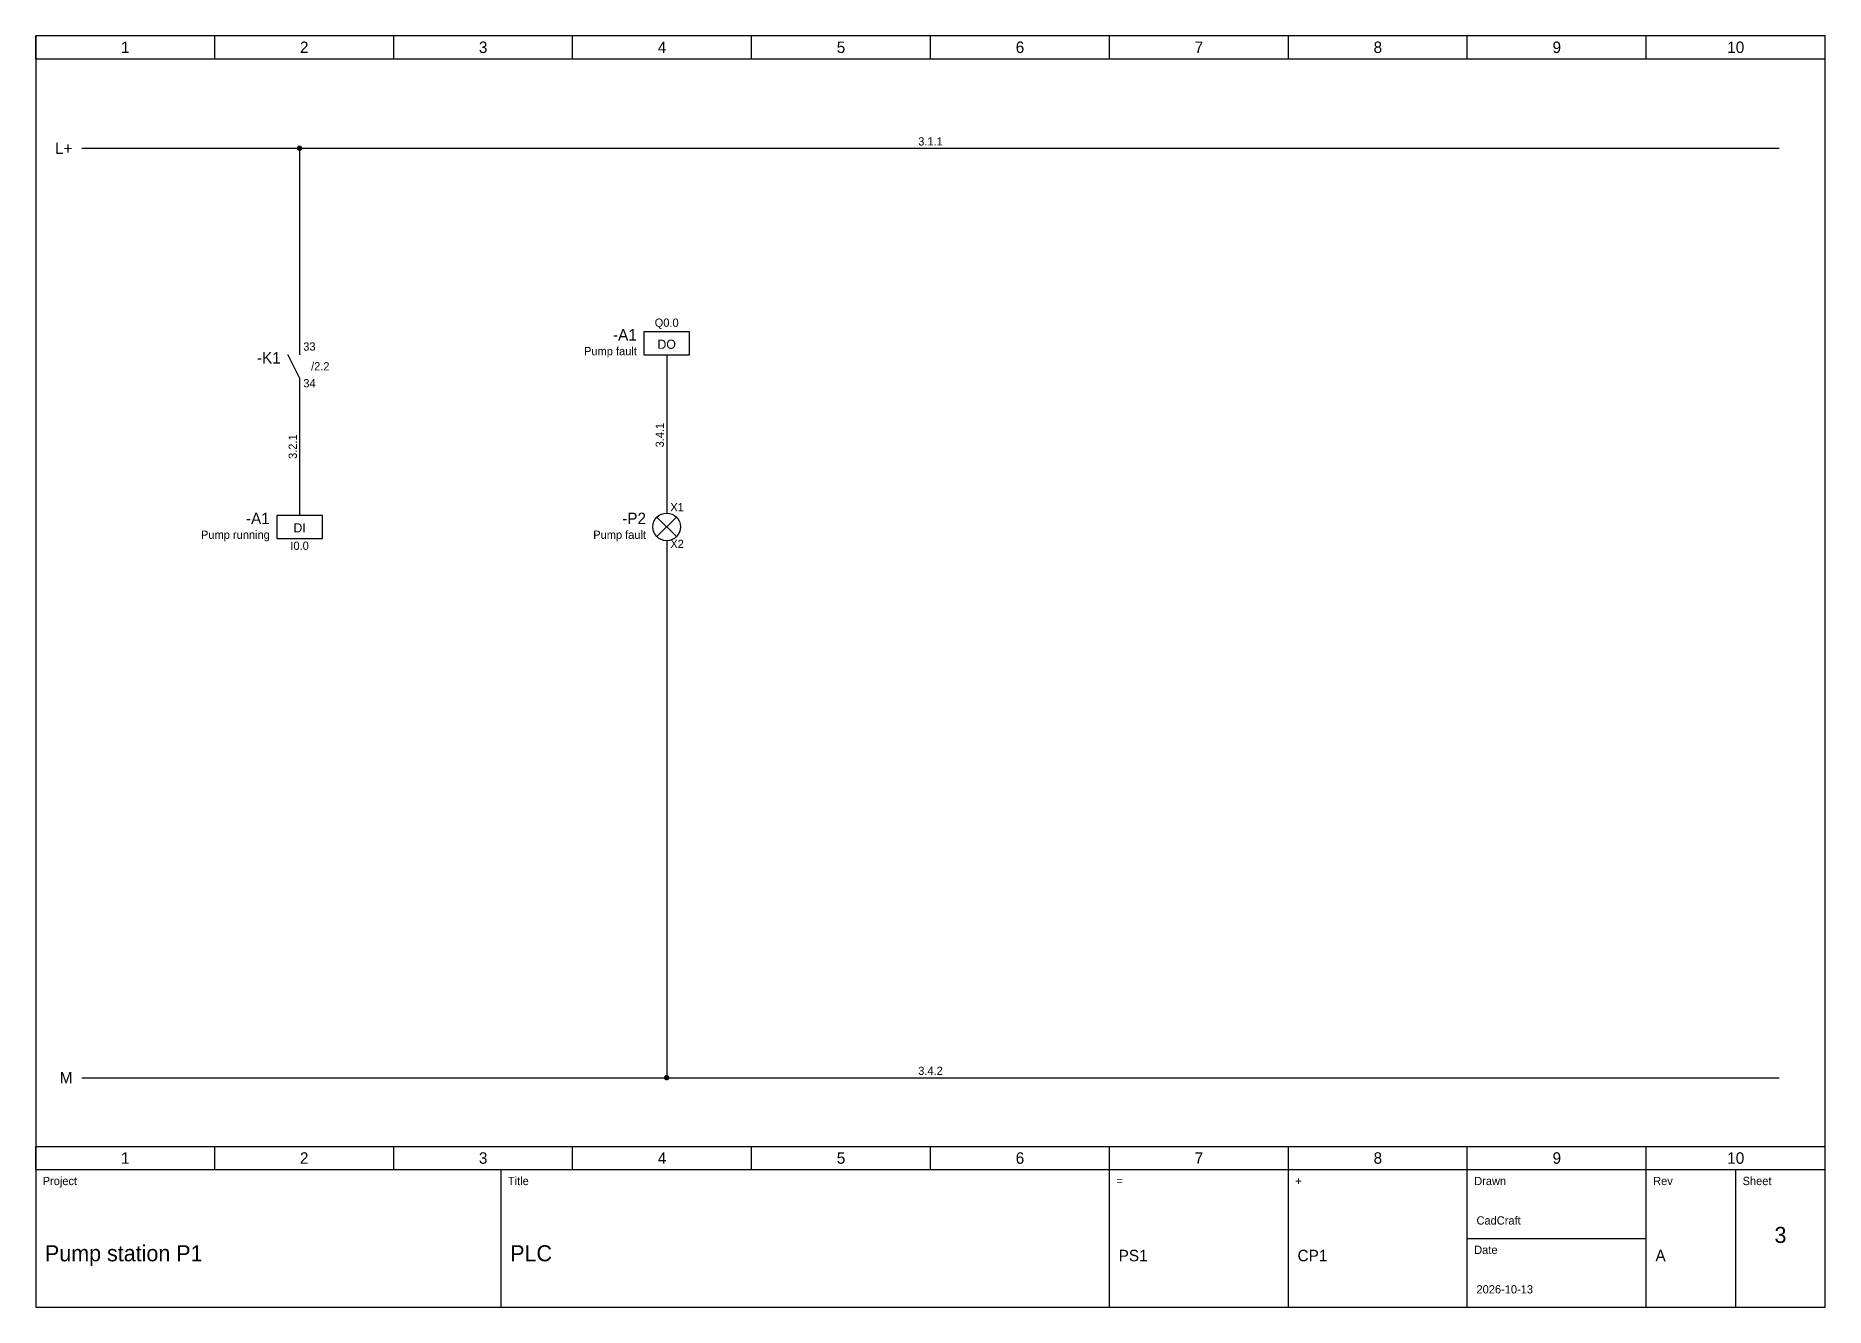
# Paper-space layout 'Sheet 3' of a CAD drawing. Header units: millimetres. Extents: x 20 to 410, y 10 to 287.
import ezdxf
from ezdxf.enums import TextEntityAlignment as Align

# ---------------------------------------------------------------- set-up
doc = ezdxf.new("R2010")
doc.units = ezdxf.units.MM
for name, color, linetype in [('EL-FRAME', 7, 'Continuous'), ('EL-SYMBOL', 7, 'Continuous'), ('EL-TEXT', 7, 'Continuous'), ('EL-WIRE', 7, 'Continuous'), ('EL-WIRE-0V', 7, 'Continuous'), ('EL-WIRE-24VDC', 7, 'Continuous'), ('EL-WIRENO', 7, 'Continuous')]:
    doc.layers.add(name, color=color, linetype=linetype)

# ---------------------------------------------------------------- blocks, each defined once
blk = doc.blocks.new('EL_FRAME_A3')
for p, q in [((20, 282), (20, 287)), ((59, 282), (59, 287)), ((98, 282), (98, 287)), ((137, 282), (137, 287)), ((176, 282), (176, 287)), ((215, 282), (215, 287)), ((254, 282), (254, 287)), ((293, 282), (293, 287)), ((332, 282), (332, 287)), ((371, 282), (371, 287)), ((410, 282), (410, 287)), ((20, 282), (410, 282)), ((20, 45), (410, 45)), ((20, 40), (20, 45)), ((59, 40), (59, 45)), ((98, 40), (98, 45)), ((137, 40), (137, 45)), ((176, 40), (176, 45)), ((215, 40), (215, 45)), ((254, 40), (254, 45)), ((293, 40), (293, 45)), ((332, 40), (332, 45)), ((371, 40), (371, 45)), ((410, 40), (410, 45)), ((20, 40), (410, 40)), ((121.4, 10), (121.4, 40)), ((254, 10), (254, 40)), ((293, 10), (293, 40)), ((332, 10), (332, 40)), ((371, 10), (371, 40)), ((390.5, 10), (390.5, 40)), ((332, 25), (371, 25))]:
    blk.add_line(p, q)
at = {"flags": 128}
blk.add_lwpolyline([(20, 10), (410, 10), (410, 287), (20, 287)], close=True, dxfattribs=at)
for s, p in [('1', (39.5, 284.5)), ('2', (78.5, 284.5)), ('3', (117.5, 284.5)), ('4', (156.5, 284.5)), ('5', (195.5, 284.5)), ('6', (234.5, 284.5)), ('7', (273.5, 284.5)), ('8', (312.5, 284.5)), ('9', (351.5, 284.5)), ('10', (390.5, 284.5)), ('1', (39.5, 42.5)), ('2', (78.5, 42.5)), ('3', (117.5, 42.5)), ('4', (156.5, 42.5)), ('5', (195.5, 42.5)), ('6', (234.5, 42.5)), ('7', (273.5, 42.5)), ('8', (312.5, 42.5)), ('9', (351.5, 42.5)), ('10', (390.5, 42.5))]:
    blk.add_text(s, height=2.5).set_placement(p, align=Align.MIDDLE_CENTER)
for s, p in [('Project', (21.5, 37.5)), ('Title', (122.9, 37.5)), ('=', (255.5, 37.5)), ('+', (294.5, 37.5)), ('Drawn', (333.5, 37.5)), ('Rev', (372.5, 37.5)), ('Sheet', (392, 37.5)), ('Date', (333.5, 22.5))]:
    blk.add_text(s, height=1.8).set_placement(p, align=Align.MIDDLE_LEFT)
for tag, p, height in [('DRAWN', (334, 28), 1.8), ('PROJECT', (22, 20), 3.5), ('TITLE', (123.4, 20), 3.5), ('PLANT', (256, 20), 2.5), ('LOC', (295, 20), 2.5), ('REV', (373, 20), 2.5), ('DATE', (334, 13), 1.8)]:
    blk.add_attdef(tag, p, '', height=height)
for tag, height, p in [('SHEET', 3.5, (400.25, 24)), ('SHEETS', 1.8, (400.25, 16))]:
    blk.add_attdef(tag, text='', height=height).set_placement(p, align=Align.CENTER)
at = {"flags": 3}
blk.add_attdef('EL', (0, 0), '', height=1, dxfattribs=at)
blk = doc.blocks.new('EL_IEC_CONTACT_NO')
for p, q in [((0, 5), (0, 2.5)), ((0, -2.5), (-2.6, 2.6)), ((0, -2.5), (0, -5))]:
    blk.add_line(p, q)
for tag, p in [('P1', (0.8, 3.4)), ('XREF', (2.5, -0.9)), ('P2', (0.8, -4.6))]:
    blk.add_attdef(tag, p, '', height=1.8)
for tag, height, p in [('TAG', 2.5, (-4.1, 0.6)), ('DESC', 1.8, (-4.1, -2.6))]:
    blk.add_attdef(tag, text='', height=height).set_placement(p, align=Align.RIGHT)
at = {"flags": 3}
blk.add_attdef('EL', (0, 0), '', height=1, dxfattribs=at)
at = {"flags": 1}
for tag in ['ORDER', 'FUNC', 'PART', 'MFR', 'LOC']:
    blk.add_attdef(tag, text='', height=1.8, dxfattribs=at).set_placement((-4.1, -5), align=Align.RIGHT)
blk = doc.blocks.new('EL_IEC_PLC_INPUT')
blk.add_line((0, 5), (0, 2.5))
at = {"flags": 128}
blk.add_lwpolyline([(-5, -2.5), (5, -2.5), (5, 2.5), (-5, 2.5)], close=True, dxfattribs=at)
blk.add_text('DI', height=2).set_placement((0, -0.2), align=Align.MIDDLE_CENTER)
blk.add_attdef('P1', (0.8, 3.4), '', height=1.8)
for tag, height, p in [('TAG', 2.5, (-6.5, 0.6)), ('DESC', 1.8, (-6.5, -2.6))]:
    blk.add_attdef(tag, text='', height=height).set_placement(p, align=Align.RIGHT)
at = {"flags": 3}
blk.add_attdef('EL', (0, 0), '', height=1, dxfattribs=at)
at = {"flags": 1}
for tag in ['ORDER', 'FUNC', 'PART', 'MFR', 'LOC']:
    blk.add_attdef(tag, text='', height=1.8, dxfattribs=at).set_placement((-6.5, -5), align=Align.RIGHT)
blk.add_attdef('ADDR', text='', height=1.8).set_placement((0, -5), align=Align.CENTER)
blk = doc.blocks.new('EL_IEC_PLC_OUTPUT')
blk.add_line((0, -2.5), (0, -5))
at = {"flags": 128}
blk.add_lwpolyline([(-5, -2.5), (5, -2.5), (5, 2.5), (-5, 2.5)], close=True, dxfattribs=at)
blk.add_text('DO', height=2).set_placement((0, -0.2), align=Align.MIDDLE_CENTER)
blk.add_attdef('ADDR', text='', height=1.8).set_placement((0, 3.6), align=Align.CENTER)
for tag, height, p in [('TAG', 2.5, (-6.5, 0.6)), ('DESC', 1.8, (-6.5, -2.6))]:
    blk.add_attdef(tag, text='', height=height).set_placement(p, align=Align.RIGHT)
at = {"flags": 3}
blk.add_attdef('EL', (0, 0), '', height=1, dxfattribs=at)
at = {"flags": 1}
for tag in ['ORDER', 'FUNC', 'PART', 'MFR', 'LOC']:
    blk.add_attdef(tag, text='', height=1.8, dxfattribs=at).set_placement((-6.5, -5), align=Align.RIGHT)
blk.add_attdef('P1', (0.8, -4.6), '', height=1.8)
blk = doc.blocks.new('EL_IEC_LAMP')
for p, q in [((0, 5), (0, 3)), ((-2.12, -2.12), (2.12, 2.12)), ((-2.12, 2.12), (2.12, -2.12)), ((0, -3), (0, -5))]:
    blk.add_line(p, q)
blk.add_circle((0, 0), 3)
for tag, p in [('P1', (0.8, 3.4)), ('P2', (0.8, -4.6))]:
    blk.add_attdef(tag, p, '', height=1.8)
for tag, height, p in [('TAG', 2.5, (-4.5, 0.6)), ('DESC', 1.8, (-4.5, -2.6))]:
    blk.add_attdef(tag, text='', height=height).set_placement(p, align=Align.RIGHT)
at = {"flags": 3}
blk.add_attdef('EL', (0, 0), '', height=1, dxfattribs=at)
at = {"flags": 1}
for tag in ['ORDER', 'FUNC', 'PART', 'MFR', 'LOC']:
    blk.add_attdef(tag, text='', height=1.8, dxfattribs=at).set_placement((-4.5, -5), align=Align.RIGHT)
blk = doc.blocks.new('EL_DOT')
blk.add_hatch(color=256).paths.add_polyline_path([(0.6, 0), (0.55, 0.23), (0.42, 0.42), (0.23, 0.55), (0, 0.6), (-0.23, 0.55), (-0.42, 0.42), (-0.55, 0.23), (-0.6, 0), (-0.55, -0.23), (-0.42, -0.42), (-0.23, -0.55), (0, -0.6), (0.23, -0.55), (0.42, -0.42), (0.55, -0.23)])
at = {"flags": 3}
blk.add_attdef('EL', (0, 0), '', height=1, dxfattribs=at)
blk = doc.blocks.new('EL_WIRENO')
blk.add_attdef('WIRENO', text='', height=1.8).set_placement((0, 0.6), align=Align.CENTER)
for tag, flags in [('LOCK', 1), ('EL', 3)]:
    blk.add_attdef(tag, (0, 0), '', height=1, dxfattribs=dict(flags=flags))

psp = doc.layouts.new('Sheet 3')

# ---------------------------------------------------------------- linework, layer by layer
at = {"layer": 'EL-WIRE'}
for p, q in [((157.5, 215), (157.5, 185)), ((77.5, 210), (77.5, 185)), ((157.5, 175), (157.5, 60))]:
    psp.add_line(p, q, dxfattribs=at)
at = {"layer": 'EL-WIRE-0V'}
psp.add_line((30, 60), (400, 60), dxfattribs=at)
at = {"layer": 'EL-WIRE-24VDC'}
for p, q in [((30, 262.5), (400, 262.5)), ((77.5, 262.5), (77.5, 220))]:
    psp.add_line(p, q, dxfattribs=at)

# ---------------------------------------------------------------- block references
at = {"layer": 'EL-FRAME'}
psp.add_blockref('EL_FRAME_A3', (0, 0), dxfattribs=at).add_auto_attribs({'PROJECT': 'Pump station P1', 'TITLE': 'PLC', 'PLANT': 'PS1', 'LOC': 'CP1', 'DRAWN': 'CadCraft', 'DATE': '2026-10-13', 'REV': 'A', 'SHEET': '3'})
at = {"layer": 'EL-SYMBOL'}
for name, p, values in [('EL_IEC_PLC_OUTPUT', (157.5, 220), {'TAG': '-A1', 'DESC': 'Pump fault', 'ADDR': 'Q0.0'}), ('EL_IEC_CONTACT_NO', (77.5, 215), {'TAG': '-K1', 'P1': '33', 'P2': '34', 'XREF': '/2.2'}), ('EL_IEC_PLC_INPUT', (77.5, 180), {'TAG': '-A1', 'DESC': 'Pump running', 'ADDR': 'I0.0'}), ('EL_IEC_LAMP', (157.5, 180), {'TAG': '-P2', 'DESC': 'Pump fault', 'P1': 'X1', 'P2': 'X2'})]:
    psp.add_blockref(name, p, dxfattribs=at).add_auto_attribs(values)
at = {"layer": 'EL-WIRE'}
psp.add_blockref('EL_DOT', (157.5, 60), dxfattribs=at)
at = {"layer": 'EL-WIRE-24VDC'}
psp.add_blockref('EL_DOT', (77.5, 262.5), dxfattribs=at)
at = {"layer": 'EL-WIRENO'}
for p, values in [((215, 262.5), {'WIRENO': '3.1.1'}), ((215, 60), {'WIRENO': '3.4.2'})]:
    psp.add_blockref('EL_WIRENO', p, dxfattribs=at).add_auto_attribs(values)
at = {"layer": 'EL-WIRENO', "rotation": 90}
for p, values in [((77.5, 197.5), {'WIRENO': '3.2.1'}), ((157.5, 200), {'WIRENO': '3.4.1'})]:
    psp.add_blockref('EL_WIRENO', p, dxfattribs=at).add_auto_attribs(values)

# ---------------------------------------------------------------- texts
at = {"layer": 'EL-TEXT'}
for s, p in [('L+', (28, 262.5)), ('M', (28, 60))]:
    psp.add_text(s, height=2.5, dxfattribs=at).set_placement(p, align=Align.MIDDLE_RIGHT)

doc.saveas('drawing.dxf')
